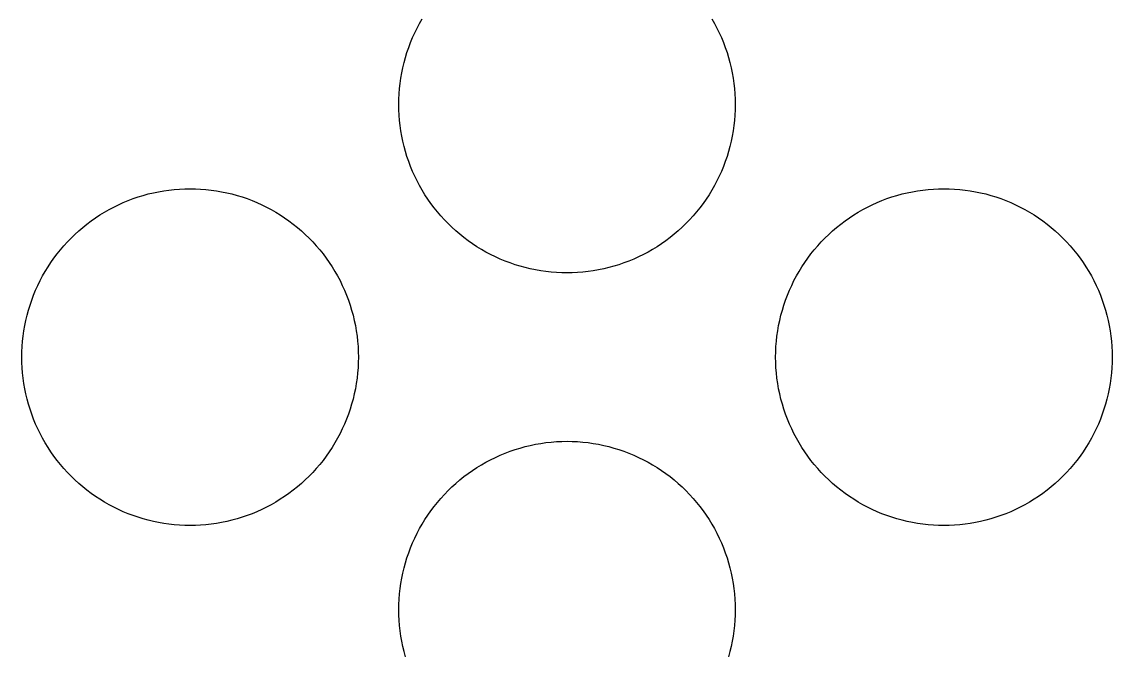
# Model space of a CAD drawing. Header units: metres. Extents: x 0 to 110, y 0 to 146.
# Drawn here: x 24.4 to 56.8, y 53.68 to 72.45 of the extents above; entities that cross this region are included whole.
import ezdxf

# ---------------------------------------------------------------- set-up
doc = ezdxf.new("R2010")
doc.units = ezdxf.units.M

msp = doc.modelspace()

# ---------------------------------------------------------------- linework, layer by layer
for p, q in [((36.0759, 72.1289), (36.145, 72.27)), ((36.145, 72.27), (36.2185, 72.4088)), ((36.2185, 72.4088), (36.2963, 72.5452)), ((44.9037, 72.5452), (44.9815, 72.4088)), ((44.9815, 72.4088), (45.055, 72.27)), ((45.055, 72.27), (45.1241, 72.1289)), ((35.9511, 71.8406), (36.0112, 71.9857)), ((36.0112, 71.9857), (36.0759, 72.1289)), ((45.1241, 72.1289), (45.1888, 71.9857)), ((45.1888, 71.9857), (45.2489, 71.8406)), ((35.8447, 71.5451), (35.8956, 71.6937)), ((35.8956, 71.6937), (35.9511, 71.8406)), ((45.2489, 71.8406), (45.3044, 71.6937)), ((45.3044, 71.6937), (45.3553, 71.5451)), ((35.7571, 71.2435), (35.7985, 71.395)), ((35.7985, 71.395), (35.8447, 71.5451)), ((45.3553, 71.5451), (45.4015, 71.395)), ((45.4015, 71.395), (45.4429, 71.2435)), ((35.6886, 70.9369), (35.7204, 71.0907)), ((35.7204, 71.0907), (35.7571, 71.2435)), ((45.4429, 71.2435), (45.4796, 71.0907)), ((45.4796, 71.0907), (45.5114, 70.9369)), ((35.6394, 70.6267), (35.6615, 70.7822)), ((35.6615, 70.7822), (35.6886, 70.9369)), ((45.5114, 70.9369), (45.5384, 70.7822)), ((45.5384, 70.7822), (45.5606, 70.6267)), ((35.6025, 70.1571), (35.6099, 70.314)), ((35.6099, 70.314), (35.6222, 70.4706)), ((35.6222, 70.4706), (35.6394, 70.6267)), ((45.5606, 70.6267), (45.5778, 70.4706)), ((45.5778, 70.4706), (45.5901, 70.314)), ((45.5901, 70.314), (45.5975, 70.1571)), ((35.6, 70), (35.6025, 70.1571)), ((35.6025, 69.843), (35.6, 70)), ((45.5975, 70.1571), (45.6, 70)), ((45.6, 70), (45.5975, 69.843)), ((35.6099, 69.6861), (35.6025, 69.843)), ((35.6222, 69.5295), (35.6099, 69.6861)), ((45.5901, 69.6861), (45.5778, 69.5295)), ((45.5975, 69.843), (45.5901, 69.6861)), ((35.6394, 69.3733), (35.6222, 69.5295)), ((35.6615, 69.2178), (35.6394, 69.3733)), ((45.5606, 69.3733), (45.5384, 69.2178)), ((45.5778, 69.5295), (45.5606, 69.3733)), ((35.6886, 69.0631), (35.6615, 69.2178)), ((35.7204, 68.9093), (35.6886, 69.0631)), ((45.5114, 69.0631), (45.4796, 68.9093)), ((45.5384, 69.2178), (45.5114, 69.0631)), ((35.7571, 68.7566), (35.7204, 68.9093)), ((35.7985, 68.6051), (35.7571, 68.7566)), ((45.4429, 68.7566), (45.4015, 68.6051)), ((45.4796, 68.9093), (45.4429, 68.7566)), ((35.8447, 68.4549), (35.7985, 68.6051)), ((35.8956, 68.3063), (35.8447, 68.4549)), ((45.3553, 68.4549), (45.3044, 68.3063)), ((45.4015, 68.6051), (45.3553, 68.4549)), ((35.9511, 68.1594), (35.8956, 68.3063)), ((36.0112, 68.0143), (35.9511, 68.1594)), ((45.2489, 68.1594), (45.1888, 68.0143)), ((45.3044, 68.3063), (45.2489, 68.1594)), ((36.0759, 67.8711), (36.0112, 68.0143)), ((36.145, 67.7301), (36.0759, 67.8711)), ((36.2185, 67.5912), (36.145, 67.7301)), ((45.055, 67.7301), (44.9815, 67.5912)), ((45.1241, 67.8711), (45.055, 67.7301)), ((45.1888, 68.0143), (45.1241, 67.8711)), ((28.3093, 67.3796), (28.4631, 67.4114)), ((28.4631, 67.4114), (28.6178, 67.4384)), ((28.6178, 67.4384), (28.7733, 67.4606)), ((28.7733, 67.4606), (28.9295, 67.4778)), ((28.9295, 67.4778), (29.0861, 67.4901)), ((29.0861, 67.4901), (29.243, 67.4975)), ((29.243, 67.4975), (29.4, 67.5)), ((29.4, 67.5), (29.5571, 67.4975)), ((29.5571, 67.4975), (29.714, 67.4901)), ((29.714, 67.4901), (29.8705, 67.4778)), ((29.8705, 67.4778), (30.0267, 67.4606)), ((30.0267, 67.4606), (30.1822, 67.4384)), ((30.1822, 67.4384), (30.3369, 67.4114)), ((30.3369, 67.4114), (30.4907, 67.3796)), ((36.2963, 67.4548), (36.2185, 67.5912)), ((36.3784, 67.3209), (36.2963, 67.4548)), ((44.9037, 67.4548), (44.8216, 67.3209)), ((44.9815, 67.5912), (44.9037, 67.4548)), ((50.7093, 67.3796), (50.8631, 67.4114)), ((50.8631, 67.4114), (51.0178, 67.4384)), ((51.0178, 67.4384), (51.1733, 67.4606)), ((51.1733, 67.4606), (51.3295, 67.4778)), ((51.3295, 67.4778), (51.486, 67.4901)), ((51.486, 67.4901), (51.6429, 67.4975)), ((51.6429, 67.4975), (51.8, 67.5)), ((51.8, 67.5), (51.957, 67.4975)), ((51.957, 67.4975), (52.1139, 67.4901)), ((52.1139, 67.4901), (52.2705, 67.4778)), ((52.2705, 67.4778), (52.4267, 67.4606)), ((52.4267, 67.4606), (52.5822, 67.4384)), ((52.5822, 67.4384), (52.7369, 67.4114)), ((52.7369, 67.4114), (52.8907, 67.3796)), ((27.2711, 67.0241), (27.4143, 67.0888)), ((27.4143, 67.0888), (27.5594, 67.1489)), ((27.5594, 67.1489), (27.7063, 67.2044)), ((27.7063, 67.2044), (27.8549, 67.2553)), ((27.8549, 67.2553), (28.0051, 67.3015)), ((28.0051, 67.3015), (28.1566, 67.3429)), ((28.1566, 67.3429), (28.3093, 67.3796)), ((30.4907, 67.3796), (30.6435, 67.3429)), ((30.6435, 67.3429), (30.795, 67.3015)), ((30.795, 67.3015), (30.9451, 67.2553)), ((30.9451, 67.2553), (31.0937, 67.2044)), ((31.0937, 67.2044), (31.2406, 67.1489)), ((31.2406, 67.1489), (31.3857, 67.0888)), ((31.3857, 67.0888), (31.5289, 67.0241)), ((36.4646, 67.1896), (36.3784, 67.3209)), ((36.5549, 67.0611), (36.4646, 67.1896)), ((44.7354, 67.1896), (44.6451, 67.0611)), ((44.8216, 67.3209), (44.7354, 67.1896)), ((49.6711, 67.0241), (49.8143, 67.0888)), ((49.8143, 67.0888), (49.9594, 67.1489)), ((49.9594, 67.1489), (50.1063, 67.2044)), ((50.1063, 67.2044), (50.2549, 67.2553)), ((50.2549, 67.2553), (50.405, 67.3015)), ((50.405, 67.3015), (50.5565, 67.3429)), ((50.5565, 67.3429), (50.7093, 67.3796)), ((52.8907, 67.3796), (53.0434, 67.3429)), ((53.0434, 67.3429), (53.1949, 67.3015)), ((53.1949, 67.3015), (53.3451, 67.2553)), ((53.3451, 67.2553), (53.4937, 67.2044)), ((53.4937, 67.2044), (53.6406, 67.1489)), ((53.6406, 67.1489), (53.7857, 67.0888)), ((53.7857, 67.0888), (53.9289, 67.0241)), ((26.7209, 66.7216), (26.8548, 66.8037)), ((26.8548, 66.8037), (26.9912, 66.8815)), ((26.9912, 66.8815), (27.1301, 66.955)), ((27.1301, 66.955), (27.2711, 67.0241)), ((31.5289, 67.0241), (31.67, 66.955)), ((31.67, 66.955), (31.8088, 66.8815)), ((31.8088, 66.8815), (31.9452, 66.8037)), ((31.9452, 66.8037), (32.0791, 66.7216)), ((36.6492, 66.9355), (36.5549, 67.0611)), ((36.7474, 66.8129), (36.6492, 66.9355)), ((36.8494, 66.6935), (36.7474, 66.8129)), ((44.4526, 66.8129), (44.3505, 66.6935)), ((44.5508, 66.9355), (44.4526, 66.8129)), ((44.6451, 67.0611), (44.5508, 66.9355)), ((49.1209, 66.7216), (49.2548, 66.8037)), ((49.2548, 66.8037), (49.3912, 66.8815)), ((49.3912, 66.8815), (49.53, 66.955)), ((49.53, 66.955), (49.6711, 67.0241)), ((53.9289, 67.0241), (54.0699, 66.955)), ((54.0699, 66.955), (54.2088, 66.8815)), ((54.2088, 66.8815), (54.3452, 66.8037)), ((54.3452, 66.8037), (54.4791, 66.7216)), ((26.2129, 66.3526), (26.3355, 66.4508)), ((26.3355, 66.4508), (26.4611, 66.5451)), ((26.4611, 66.5451), (26.5896, 66.6354)), ((26.5896, 66.6354), (26.7209, 66.7216)), ((32.0791, 66.7216), (32.2104, 66.6354)), ((32.2104, 66.6354), (32.3389, 66.5451)), ((32.3389, 66.5451), (32.4645, 66.4508)), ((32.4645, 66.4508), (32.5871, 66.3526)), ((36.9552, 66.5773), (36.8494, 66.6935)), ((37.0645, 66.4645), (36.9552, 66.5773)), ((37.1773, 66.3552), (37.0645, 66.4645)), ((44.1355, 66.4645), (44.0227, 66.3552)), ((44.2448, 66.5773), (44.1355, 66.4645)), ((44.3505, 66.6935), (44.2448, 66.5773)), ((48.6129, 66.3526), (48.7355, 66.4508)), ((48.7355, 66.4508), (48.8611, 66.5451)), ((48.8611, 66.5451), (48.9896, 66.6354)), ((48.9896, 66.6354), (49.1209, 66.7216)), ((54.4791, 66.7216), (54.6104, 66.6354)), ((54.6104, 66.6354), (54.7389, 66.5451)), ((54.7389, 66.5451), (54.8645, 66.4508)), ((54.8645, 66.4508), (54.9871, 66.3526)), ((25.8645, 66.0355), (25.9773, 66.1449)), ((25.9773, 66.1449), (26.0934, 66.2506)), ((26.0934, 66.2506), (26.2129, 66.3526)), ((32.5871, 66.3526), (32.7066, 66.2506)), ((32.7066, 66.2506), (32.8227, 66.1449)), ((32.8227, 66.1449), (32.9355, 66.0355)), ((37.2934, 66.2495), (37.1773, 66.3552)), ((37.4129, 66.1474), (37.2934, 66.2495)), ((37.5355, 66.0492), (37.4129, 66.1474)), ((43.7871, 66.1474), (43.6645, 66.0492)), ((43.9066, 66.2495), (43.7871, 66.1474)), ((44.0227, 66.3552), (43.9066, 66.2495)), ((48.2645, 66.0355), (48.3773, 66.1449)), ((48.3773, 66.1449), (48.4934, 66.2506)), ((48.4934, 66.2506), (48.6129, 66.3526)), ((54.9871, 66.3526), (55.1066, 66.2506)), ((55.1066, 66.2506), (55.2227, 66.1449)), ((55.2227, 66.1449), (55.3355, 66.0355)), ((25.5474, 65.6871), (25.6495, 65.8066)), ((25.6495, 65.8066), (25.7552, 65.9227)), ((25.7552, 65.9227), (25.8645, 66.0355)), ((32.9355, 66.0355), (33.0448, 65.9227)), ((33.0448, 65.9227), (33.1506, 65.8066)), ((33.1506, 65.8066), (33.2526, 65.6871)), ((37.6611, 65.9549), (37.5355, 66.0492)), ((37.7896, 65.8646), (37.6611, 65.9549)), ((37.9209, 65.7784), (37.7896, 65.8646)), ((38.0548, 65.6963), (37.9209, 65.7784)), ((43.2791, 65.7784), (43.1452, 65.6963)), ((43.4104, 65.8646), (43.2791, 65.7784)), ((43.5389, 65.9549), (43.4104, 65.8646)), ((43.6645, 66.0492), (43.5389, 65.9549)), ((47.9474, 65.6871), (48.0494, 65.8066)), ((48.0494, 65.8066), (48.1552, 65.9227)), ((48.1552, 65.9227), (48.2645, 66.0355)), ((55.3355, 66.0355), (55.4448, 65.9227)), ((55.4448, 65.9227), (55.5506, 65.8066)), ((55.5506, 65.8066), (55.6526, 65.6871)), ((25.3549, 65.4389), (25.4492, 65.5645)), ((25.4492, 65.5645), (25.5474, 65.6871)), ((33.2526, 65.6871), (33.3508, 65.5645)), ((33.3508, 65.5645), (33.4451, 65.4389)), ((38.1912, 65.6185), (38.0548, 65.6963)), ((38.33, 65.545), (38.1912, 65.6185)), ((38.4711, 65.4759), (38.33, 65.545)), ((38.6143, 65.4112), (38.4711, 65.4759)), ((42.7289, 65.4759), (42.5857, 65.4112)), ((42.8699, 65.545), (42.7289, 65.4759)), ((43.0088, 65.6185), (42.8699, 65.545)), ((43.1452, 65.6963), (43.0088, 65.6185)), ((47.7549, 65.4389), (47.8492, 65.5645)), ((47.8492, 65.5645), (47.9474, 65.6871)), ((55.6526, 65.6871), (55.7508, 65.5645)), ((55.7508, 65.5645), (55.8451, 65.4389)), ((25.0963, 65.0452), (25.1784, 65.1791)), ((25.1784, 65.1791), (25.2646, 65.3104)), ((25.2646, 65.3104), (25.3549, 65.4389)), ((33.4451, 65.4389), (33.5354, 65.3104)), ((33.5354, 65.3104), (33.6216, 65.1791)), ((33.6216, 65.1791), (33.7037, 65.0452)), ((38.7594, 65.3511), (38.6143, 65.4112)), ((38.9063, 65.2956), (38.7594, 65.3511)), ((39.0549, 65.2447), (38.9063, 65.2956)), ((39.205, 65.1985), (39.0549, 65.2447)), ((39.3565, 65.1571), (39.205, 65.1985)), ((39.5093, 65.1204), (39.3565, 65.1571)), ((41.8434, 65.1571), (41.6907, 65.1204)), ((41.9949, 65.1985), (41.8434, 65.1571)), ((42.1451, 65.2447), (41.9949, 65.1985)), ((42.2937, 65.2956), (42.1451, 65.2447)), ((42.4406, 65.3511), (42.2937, 65.2956)), ((42.5857, 65.4112), (42.4406, 65.3511)), ((47.4963, 65.0452), (47.5784, 65.1791)), ((47.5784, 65.1791), (47.6646, 65.3104)), ((47.6646, 65.3104), (47.7549, 65.4389)), ((55.8451, 65.4389), (55.9354, 65.3104)), ((55.9354, 65.3104), (56.0216, 65.1791)), ((56.0216, 65.1791), (56.1037, 65.0452)), ((24.945, 64.77), (25.0185, 64.9088)), ((25.0185, 64.9088), (25.0963, 65.0452)), ((33.7037, 65.0452), (33.7815, 64.9088)), ((33.7815, 64.9088), (33.855, 64.77)), ((39.6631, 65.0886), (39.5093, 65.1204)), ((39.8178, 65.0616), (39.6631, 65.0886)), ((39.9733, 65.0394), (39.8178, 65.0616)), ((40.1295, 65.0222), (39.9733, 65.0394)), ((40.286, 65.0099), (40.1295, 65.0222)), ((40.4429, 65.0025), (40.286, 65.0099)), ((40.6, 65), (40.4429, 65.0025)), ((40.757, 65.0025), (40.6, 65)), ((40.9139, 65.0099), (40.757, 65.0025)), ((41.0705, 65.0222), (40.9139, 65.0099)), ((41.2267, 65.0394), (41.0705, 65.0222)), ((41.3822, 65.0616), (41.2267, 65.0394)), ((41.5369, 65.0886), (41.3822, 65.0616)), ((41.6907, 65.1204), (41.5369, 65.0886)), ((47.345, 64.77), (47.4185, 64.9088)), ((47.4185, 64.9088), (47.4963, 65.0452)), ((56.1037, 65.0452), (56.1815, 64.9088)), ((56.1815, 64.9088), (56.255, 64.77)), ((24.7511, 64.3406), (24.8112, 64.4857)), ((24.8112, 64.4857), (24.8759, 64.6289)), ((24.8759, 64.6289), (24.945, 64.77)), ((33.855, 64.77), (33.9241, 64.6289)), ((33.9241, 64.6289), (33.9888, 64.4857)), ((33.9888, 64.4857), (34.0489, 64.3406)), ((47.1511, 64.3406), (47.2112, 64.4857)), ((47.2112, 64.4857), (47.2759, 64.6289)), ((47.2759, 64.6289), (47.345, 64.77)), ((56.255, 64.77), (56.3241, 64.6289)), ((56.3241, 64.6289), (56.3888, 64.4857)), ((56.3888, 64.4857), (56.4489, 64.3406)), ((24.6447, 64.0451), (24.6956, 64.1937)), ((24.6956, 64.1937), (24.7511, 64.3406)), ((34.0489, 64.3406), (34.1044, 64.1937)), ((34.1044, 64.1937), (34.1553, 64.0451)), ((47.0447, 64.0451), (47.0956, 64.1937)), ((47.0956, 64.1937), (47.1511, 64.3406)), ((56.4489, 64.3406), (56.5044, 64.1937)), ((56.5044, 64.1937), (56.5553, 64.0451)), ((24.5571, 63.7435), (24.5985, 63.895)), ((24.5985, 63.895), (24.6447, 64.0451)), ((34.1553, 64.0451), (34.2015, 63.895)), ((34.2015, 63.895), (34.2429, 63.7435)), ((46.9571, 63.7435), (46.9985, 63.895)), ((46.9985, 63.895), (47.0447, 64.0451)), ((56.5553, 64.0451), (56.6015, 63.895)), ((56.6015, 63.895), (56.6429, 63.7435)), ((24.4886, 63.4369), (24.5204, 63.5907)), ((24.5204, 63.5907), (24.5571, 63.7435)), ((34.2429, 63.7435), (34.2796, 63.5907)), ((34.2796, 63.5907), (34.3114, 63.4369)), ((46.8885, 63.4369), (46.9204, 63.5907)), ((46.9204, 63.5907), (46.9571, 63.7435)), ((56.6429, 63.7435), (56.6796, 63.5907)), ((56.6796, 63.5907), (56.7114, 63.4369)), ((24.4394, 63.1267), (24.4616, 63.2822)), ((24.4616, 63.2822), (24.4886, 63.4369)), ((34.3114, 63.4369), (34.3385, 63.2822)), ((34.3385, 63.2822), (34.3606, 63.1267)), ((46.8394, 63.1267), (46.8616, 63.2822)), ((46.8616, 63.2822), (46.8885, 63.4369)), ((56.7114, 63.4369), (56.7384, 63.2822)), ((56.7384, 63.2822), (56.7606, 63.1267)), ((24.4099, 62.814), (24.4222, 62.9706)), ((24.4222, 62.9706), (24.4394, 63.1267)), ((34.3606, 63.1267), (34.3778, 62.9706)), ((34.3778, 62.9706), (34.3901, 62.814)), ((46.8099, 62.814), (46.8222, 62.9706)), ((46.8222, 62.9706), (46.8394, 63.1267)), ((56.7606, 63.1267), (56.7778, 62.9706)), ((56.7778, 62.9706), (56.7901, 62.814)), ((24.4, 62.5), (24.4025, 62.6571)), ((24.4025, 62.6571), (24.4099, 62.814)), ((34.3901, 62.814), (34.3975, 62.6571)), ((34.3975, 62.6571), (34.4, 62.5)), ((46.8, 62.5), (46.8025, 62.6571)), ((46.8025, 62.6571), (46.8099, 62.814)), ((56.7901, 62.814), (56.7975, 62.6571)), ((56.7975, 62.6571), (56.8, 62.5)), ((24.4025, 62.343), (24.4, 62.5)), ((24.4099, 62.1861), (24.4025, 62.343)), ((34.3975, 62.343), (34.3901, 62.1861)), ((34.4, 62.5), (34.3975, 62.343)), ((46.8025, 62.343), (46.8, 62.5)), ((46.8099, 62.1861), (46.8025, 62.343)), ((56.7975, 62.343), (56.7901, 62.1861)), ((56.8, 62.5), (56.7975, 62.343)), ((24.4222, 62.0295), (24.4099, 62.1861)), ((24.4394, 61.8733), (24.4222, 62.0295)), ((34.3778, 62.0295), (34.3606, 61.8733)), ((34.3901, 62.1861), (34.3778, 62.0295)), ((46.8222, 62.0295), (46.8099, 62.1861)), ((46.8394, 61.8733), (46.8222, 62.0295)), ((56.7778, 62.0295), (56.7606, 61.8733)), ((56.7901, 62.1861), (56.7778, 62.0295)), ((24.4616, 61.7178), (24.4394, 61.8733)), ((24.4886, 61.5631), (24.4616, 61.7178)), ((24.5204, 61.4093), (24.4886, 61.5631)), ((34.3114, 61.5631), (34.2796, 61.4093)), ((34.3385, 61.7178), (34.3114, 61.5631)), ((34.3606, 61.8733), (34.3385, 61.7178)), ((46.8616, 61.7178), (46.8394, 61.8733)), ((46.8885, 61.5631), (46.8616, 61.7178)), ((46.9204, 61.4093), (46.8885, 61.5631)), ((56.7114, 61.5631), (56.6796, 61.4093)), ((56.7384, 61.7178), (56.7114, 61.5631)), ((56.7606, 61.8733), (56.7384, 61.7178)), ((24.5571, 61.2566), (24.5204, 61.4093)), ((24.5985, 61.1051), (24.5571, 61.2566)), ((34.2429, 61.2566), (34.2015, 61.1051)), ((34.2796, 61.4093), (34.2429, 61.2566)), ((46.9571, 61.2566), (46.9204, 61.4093)), ((46.9985, 61.1051), (46.9571, 61.2566)), ((56.6429, 61.2566), (56.6015, 61.1051)), ((56.6796, 61.4093), (56.6429, 61.2566)), ((24.6447, 60.9549), (24.5985, 61.1051)), ((24.6956, 60.8063), (24.6447, 60.9549)), ((34.1553, 60.9549), (34.1044, 60.8063)), ((34.2015, 61.1051), (34.1553, 60.9549)), ((47.0447, 60.9549), (46.9985, 61.1051)), ((47.0956, 60.8063), (47.0447, 60.9549)), ((56.5553, 60.9549), (56.5044, 60.8063)), ((56.6015, 61.1051), (56.5553, 60.9549)), ((24.7511, 60.6594), (24.6956, 60.8063)), ((24.8112, 60.5143), (24.7511, 60.6594)), ((34.0489, 60.6594), (33.9888, 60.5143)), ((34.1044, 60.8063), (34.0489, 60.6594)), ((47.1511, 60.6594), (47.0956, 60.8063)), ((47.2112, 60.5143), (47.1511, 60.6594)), ((56.4489, 60.6594), (56.3888, 60.5143)), ((56.5044, 60.8063), (56.4489, 60.6594)), ((24.8759, 60.3711), (24.8112, 60.5143)), ((24.945, 60.2301), (24.8759, 60.3711)), ((33.9241, 60.3711), (33.855, 60.2301)), ((33.9888, 60.5143), (33.9241, 60.3711)), ((47.2759, 60.3711), (47.2112, 60.5143)), ((47.345, 60.2301), (47.2759, 60.3711)), ((56.3241, 60.3711), (56.255, 60.2301)), ((56.3888, 60.5143), (56.3241, 60.3711)), ((25.0185, 60.0912), (24.945, 60.2301)), ((25.0963, 59.9548), (25.0185, 60.0912)), ((25.1784, 59.8209), (25.0963, 59.9548)), ((33.7037, 59.9548), (33.6216, 59.8209)), ((33.7815, 60.0912), (33.7037, 59.9548)), ((33.855, 60.2301), (33.7815, 60.0912)), ((39.8178, 59.9384), (39.9733, 59.9606)), ((39.9733, 59.9606), (40.1295, 59.9778)), ((40.1295, 59.9778), (40.286, 59.9901)), ((40.286, 59.9901), (40.4429, 59.9975)), ((40.4429, 59.9975), (40.6, 60)), ((40.6, 60), (40.757, 59.9975)), ((40.757, 59.9975), (40.9139, 59.9901)), ((40.9139, 59.9901), (41.0705, 59.9778)), ((41.0705, 59.9778), (41.2267, 59.9606)), ((41.2267, 59.9606), (41.3822, 59.9384)), ((47.4185, 60.0912), (47.345, 60.2301)), ((47.4963, 59.9548), (47.4185, 60.0912)), ((47.5784, 59.8209), (47.4963, 59.9548)), ((56.1037, 59.9548), (56.0216, 59.8209)), ((56.1815, 60.0912), (56.1037, 59.9548)), ((56.255, 60.2301), (56.1815, 60.0912)), ((25.2646, 59.6896), (25.1784, 59.8209)), ((25.3549, 59.5611), (25.2646, 59.6896)), ((33.5354, 59.6896), (33.4451, 59.5611)), ((33.6216, 59.8209), (33.5354, 59.6896)), ((38.6143, 59.5888), (38.7594, 59.6489)), ((38.7594, 59.6489), (38.9063, 59.7044)), ((38.9063, 59.7044), (39.0549, 59.7553)), ((39.0549, 59.7553), (39.205, 59.8015)), ((39.205, 59.8015), (39.3565, 59.8429)), ((39.3565, 59.8429), (39.5093, 59.8796)), ((39.5093, 59.8796), (39.6631, 59.9114)), ((39.6631, 59.9114), (39.8178, 59.9384)), ((41.3822, 59.9384), (41.5369, 59.9114)), ((41.5369, 59.9114), (41.6907, 59.8796)), ((41.6907, 59.8796), (41.8434, 59.8429)), ((41.8434, 59.8429), (41.9949, 59.8015)), ((41.9949, 59.8015), (42.1451, 59.7553)), ((42.1451, 59.7553), (42.2937, 59.7044)), ((42.2937, 59.7044), (42.4406, 59.6489)), ((42.4406, 59.6489), (42.5857, 59.5888)), ((47.6646, 59.6896), (47.5784, 59.8209)), ((47.7549, 59.5611), (47.6646, 59.6896)), ((55.9354, 59.6896), (55.8451, 59.5611)), ((56.0216, 59.8209), (55.9354, 59.6896)), ((25.4492, 59.4355), (25.3549, 59.5611)), ((25.5474, 59.3129), (25.4492, 59.4355)), ((25.6495, 59.1935), (25.5474, 59.3129)), ((33.2526, 59.3129), (33.1506, 59.1935)), ((33.3508, 59.4355), (33.2526, 59.3129)), ((33.4451, 59.5611), (33.3508, 59.4355)), ((37.9209, 59.2216), (38.0548, 59.3037)), ((38.0548, 59.3037), (38.1912, 59.3815)), ((38.1912, 59.3815), (38.33, 59.455)), ((38.33, 59.455), (38.4711, 59.5241)), ((38.4711, 59.5241), (38.6143, 59.5888)), ((42.5857, 59.5888), (42.7289, 59.5241)), ((42.7289, 59.5241), (42.8699, 59.455)), ((42.8699, 59.455), (43.0088, 59.3815)), ((43.0088, 59.3815), (43.1452, 59.3037)), ((43.1452, 59.3037), (43.2791, 59.2216)), ((47.8492, 59.4355), (47.7549, 59.5611)), ((47.9474, 59.3129), (47.8492, 59.4355)), ((48.0494, 59.1935), (47.9474, 59.3129)), ((55.6526, 59.3129), (55.5506, 59.1935)), ((55.7508, 59.4355), (55.6526, 59.3129)), ((55.8451, 59.5611), (55.7508, 59.4355)), ((25.7552, 59.0773), (25.6495, 59.1935)), ((25.8645, 58.9645), (25.7552, 59.0773)), ((33.0448, 59.0773), (32.9355, 58.9645)), ((33.1506, 59.1935), (33.0448, 59.0773)), ((37.5355, 58.9508), (37.6611, 59.0451)), ((37.6611, 59.0451), (37.7896, 59.1354)), ((37.7896, 59.1354), (37.9209, 59.2216)), ((43.2791, 59.2216), (43.4104, 59.1354)), ((43.4104, 59.1354), (43.5389, 59.0451)), ((43.5389, 59.0451), (43.6645, 58.9508)), ((48.1552, 59.0773), (48.0494, 59.1935)), ((48.2645, 58.9645), (48.1552, 59.0773)), ((55.4448, 59.0773), (55.3355, 58.9645)), ((55.5506, 59.1935), (55.4448, 59.0773)), ((25.9773, 58.8552), (25.8645, 58.9645)), ((26.0934, 58.7495), (25.9773, 58.8552)), ((26.2129, 58.6474), (26.0934, 58.7495)), ((26.3355, 58.5492), (26.2129, 58.6474)), ((32.5871, 58.6474), (32.4645, 58.5492)), ((32.7066, 58.7495), (32.5871, 58.6474)), ((32.8227, 58.8552), (32.7066, 58.7495)), ((32.9355, 58.9645), (32.8227, 58.8552)), ((37.0645, 58.5355), (37.1773, 58.6449)), ((37.1773, 58.6449), (37.2934, 58.7506)), ((37.2934, 58.7506), (37.4129, 58.8526)), ((37.4129, 58.8526), (37.5355, 58.9508)), ((43.6645, 58.9508), (43.7871, 58.8526)), ((43.7871, 58.8526), (43.9066, 58.7506)), ((43.9066, 58.7506), (44.0227, 58.6449)), ((44.0227, 58.6449), (44.1355, 58.5355)), ((48.3773, 58.8552), (48.2645, 58.9645)), ((48.4934, 58.7495), (48.3773, 58.8552)), ((48.6129, 58.6474), (48.4934, 58.7495)), ((48.7355, 58.5492), (48.6129, 58.6474)), ((54.9871, 58.6474), (54.8645, 58.5492)), ((55.1066, 58.7495), (54.9871, 58.6474)), ((55.2227, 58.8552), (55.1066, 58.7495)), ((55.3355, 58.9645), (55.2227, 58.8552)), ((26.4611, 58.4549), (26.3355, 58.5492)), ((26.5896, 58.3646), (26.4611, 58.4549)), ((26.7209, 58.2784), (26.5896, 58.3646)), ((32.2104, 58.3646), (32.0791, 58.2784)), ((32.3389, 58.4549), (32.2104, 58.3646)), ((32.4645, 58.5492), (32.3389, 58.4549)), ((36.8494, 58.3066), (36.9552, 58.4227)), ((36.9552, 58.4227), (37.0645, 58.5355)), ((44.1355, 58.5355), (44.2448, 58.4227)), ((44.2448, 58.4227), (44.3505, 58.3066)), ((48.8611, 58.4549), (48.7355, 58.5492)), ((48.9896, 58.3646), (48.8611, 58.4549)), ((49.1209, 58.2784), (48.9896, 58.3646)), ((54.6104, 58.3646), (54.4791, 58.2784)), ((54.7389, 58.4549), (54.6104, 58.3646)), ((54.8645, 58.5492), (54.7389, 58.4549)), ((26.8548, 58.1963), (26.7209, 58.2784)), ((26.9912, 58.1185), (26.8548, 58.1963)), ((27.1301, 58.045), (26.9912, 58.1185)), ((27.2711, 57.9759), (27.1301, 58.045)), ((31.67, 58.045), (31.5289, 57.9759)), ((31.8088, 58.1185), (31.67, 58.045)), ((31.9452, 58.1963), (31.8088, 58.1185)), ((32.0791, 58.2784), (31.9452, 58.1963)), ((36.5549, 57.9389), (36.6492, 58.0645)), ((36.6492, 58.0645), (36.7474, 58.1871)), ((36.7474, 58.1871), (36.8494, 58.3066)), ((44.3505, 58.3066), (44.4526, 58.1871)), ((44.4526, 58.1871), (44.5508, 58.0645)), ((44.5508, 58.0645), (44.6451, 57.9389)), ((49.2548, 58.1963), (49.1209, 58.2784)), ((49.3912, 58.1185), (49.2548, 58.1963)), ((49.53, 58.045), (49.3912, 58.1185)), ((49.6711, 57.9759), (49.53, 58.045)), ((54.0699, 58.045), (53.9289, 57.9759)), ((54.2088, 58.1185), (54.0699, 58.045)), ((54.3452, 58.1963), (54.2088, 58.1185)), ((54.4791, 58.2784), (54.3452, 58.1963)), ((27.4143, 57.9112), (27.2711, 57.9759)), ((27.5594, 57.8511), (27.4143, 57.9112)), ((27.7063, 57.7956), (27.5594, 57.8511)), ((27.8549, 57.7447), (27.7063, 57.7956)), ((28.0051, 57.6985), (27.8549, 57.7447)), ((28.1566, 57.6571), (28.0051, 57.6985)), ((30.795, 57.6985), (30.6435, 57.6571)), ((30.9451, 57.7447), (30.795, 57.6985)), ((31.0937, 57.7956), (30.9451, 57.7447)), ((31.2406, 57.8511), (31.0937, 57.7956)), ((31.3857, 57.9112), (31.2406, 57.8511)), ((31.5289, 57.9759), (31.3857, 57.9112)), ((36.2963, 57.5452), (36.3784, 57.6791)), ((36.3784, 57.6791), (36.4646, 57.8104)), ((36.4646, 57.8104), (36.5549, 57.9389)), ((44.6451, 57.9389), (44.7354, 57.8104)), ((44.7354, 57.8104), (44.8216, 57.6791)), ((44.8216, 57.6791), (44.9037, 57.5452)), ((49.8143, 57.9112), (49.6711, 57.9759)), ((49.9594, 57.8511), (49.8143, 57.9112)), ((50.1063, 57.7956), (49.9594, 57.8511)), ((50.2549, 57.7447), (50.1063, 57.7956)), ((50.405, 57.6985), (50.2549, 57.7447)), ((50.5565, 57.6571), (50.405, 57.6985)), ((53.1949, 57.6985), (53.0434, 57.6571)), ((53.3451, 57.7447), (53.1949, 57.6985)), ((53.4937, 57.7956), (53.3451, 57.7447)), ((53.6406, 57.8511), (53.4937, 57.7956)), ((53.7857, 57.9112), (53.6406, 57.8511)), ((53.9289, 57.9759), (53.7857, 57.9112)), ((28.3093, 57.6204), (28.1566, 57.6571)), ((28.4631, 57.5886), (28.3093, 57.6204)), ((28.6178, 57.5616), (28.4631, 57.5886)), ((28.7733, 57.5394), (28.6178, 57.5616)), ((28.9295, 57.5222), (28.7733, 57.5394)), ((29.0861, 57.5099), (28.9295, 57.5222)), ((29.243, 57.5025), (29.0861, 57.5099)), ((29.4, 57.5), (29.243, 57.5025)), ((29.5571, 57.5025), (29.4, 57.5)), ((29.714, 57.5099), (29.5571, 57.5025)), ((29.8705, 57.5222), (29.714, 57.5099)), ((30.0267, 57.5394), (29.8705, 57.5222)), ((30.1822, 57.5616), (30.0267, 57.5394)), ((30.3369, 57.5886), (30.1822, 57.5616)), ((30.4907, 57.6204), (30.3369, 57.5886)), ((30.6435, 57.6571), (30.4907, 57.6204)), ((36.145, 57.27), (36.2185, 57.4088)), ((36.2185, 57.4088), (36.2963, 57.5452)), ((44.9037, 57.5452), (44.9815, 57.4088)), ((44.9815, 57.4088), (45.055, 57.27)), ((50.7093, 57.6204), (50.5565, 57.6571)), ((50.8631, 57.5886), (50.7093, 57.6204)), ((51.0178, 57.5616), (50.8631, 57.5886)), ((51.1733, 57.5394), (51.0178, 57.5616)), ((51.3295, 57.5222), (51.1733, 57.5394)), ((51.486, 57.5099), (51.3295, 57.5222)), ((51.6429, 57.5025), (51.486, 57.5099)), ((51.8, 57.5), (51.6429, 57.5025)), ((51.957, 57.5025), (51.8, 57.5)), ((52.1139, 57.5099), (51.957, 57.5025)), ((52.2705, 57.5222), (52.1139, 57.5099)), ((52.4267, 57.5394), (52.2705, 57.5222)), ((52.5822, 57.5616), (52.4267, 57.5394)), ((52.7369, 57.5886), (52.5822, 57.5616)), ((52.8907, 57.6204), (52.7369, 57.5886)), ((53.0434, 57.6571), (52.8907, 57.6204)), ((36.0112, 56.9857), (36.0759, 57.1289)), ((36.0759, 57.1289), (36.145, 57.27)), ((45.055, 57.27), (45.1241, 57.1289)), ((45.1241, 57.1289), (45.1888, 56.9857)), ((35.8956, 56.6937), (35.9511, 56.8406)), ((35.9511, 56.8406), (36.0112, 56.9857)), ((45.1888, 56.9857), (45.2489, 56.8406)), ((45.2489, 56.8406), (45.3044, 56.6937)), ((35.7571, 56.2435), (35.7985, 56.395)), ((35.7985, 56.395), (35.8447, 56.5451)), ((35.8447, 56.5451), (35.8956, 56.6937)), ((45.3044, 56.6937), (45.3553, 56.5451)), ((45.3553, 56.5451), (45.4015, 56.395)), ((45.4015, 56.395), (45.4429, 56.2435)), ((35.6886, 55.9369), (35.7204, 56.0907)), ((35.7204, 56.0907), (35.7571, 56.2435)), ((45.4429, 56.2435), (45.4796, 56.0907)), ((45.4796, 56.0907), (45.5114, 55.9369)), ((35.6394, 55.6267), (35.6615, 55.7822)), ((35.6615, 55.7822), (35.6886, 55.9369)), ((45.5114, 55.9369), (45.5384, 55.7822)), ((45.5384, 55.7822), (45.5606, 55.6267)), ((35.6099, 55.314), (35.6222, 55.4706)), ((35.6222, 55.4706), (35.6394, 55.6267)), ((45.5606, 55.6267), (45.5778, 55.4706)), ((45.5778, 55.4706), (45.5901, 55.314)), ((35.6, 55), (35.6025, 55.1571)), ((35.6025, 55.1571), (35.6099, 55.314)), ((45.5901, 55.314), (45.5975, 55.1571)), ((45.5975, 55.1571), (45.6, 55)), ((35.6025, 54.843), (35.6, 55)), ((35.6099, 54.6861), (35.6025, 54.843)), ((45.5975, 54.843), (45.5901, 54.6861)), ((45.6, 55), (45.5975, 54.843)), ((35.6222, 54.5295), (35.6099, 54.6861)), ((35.6394, 54.3733), (35.6222, 54.5295)), ((45.5778, 54.5295), (45.5606, 54.3733)), ((45.5901, 54.6861), (45.5778, 54.5295)), ((35.6615, 54.2178), (35.6394, 54.3733)), ((35.6886, 54.0631), (35.6615, 54.2178)), ((45.5384, 54.2178), (45.5114, 54.0631)), ((45.5606, 54.3733), (45.5384, 54.2178)), ((35.7204, 53.9093), (35.6886, 54.0631)), ((35.7571, 53.7566), (35.7204, 53.9093)), ((45.4796, 53.9093), (45.4429, 53.7566)), ((45.5114, 54.0631), (45.4796, 53.9093)), ((35.7985, 53.6051), (35.7571, 53.7566)), ((45.4429, 53.7566), (45.4015, 53.6051))]:
    msp.add_line(p, q)

doc.saveas('drawing.dxf')
